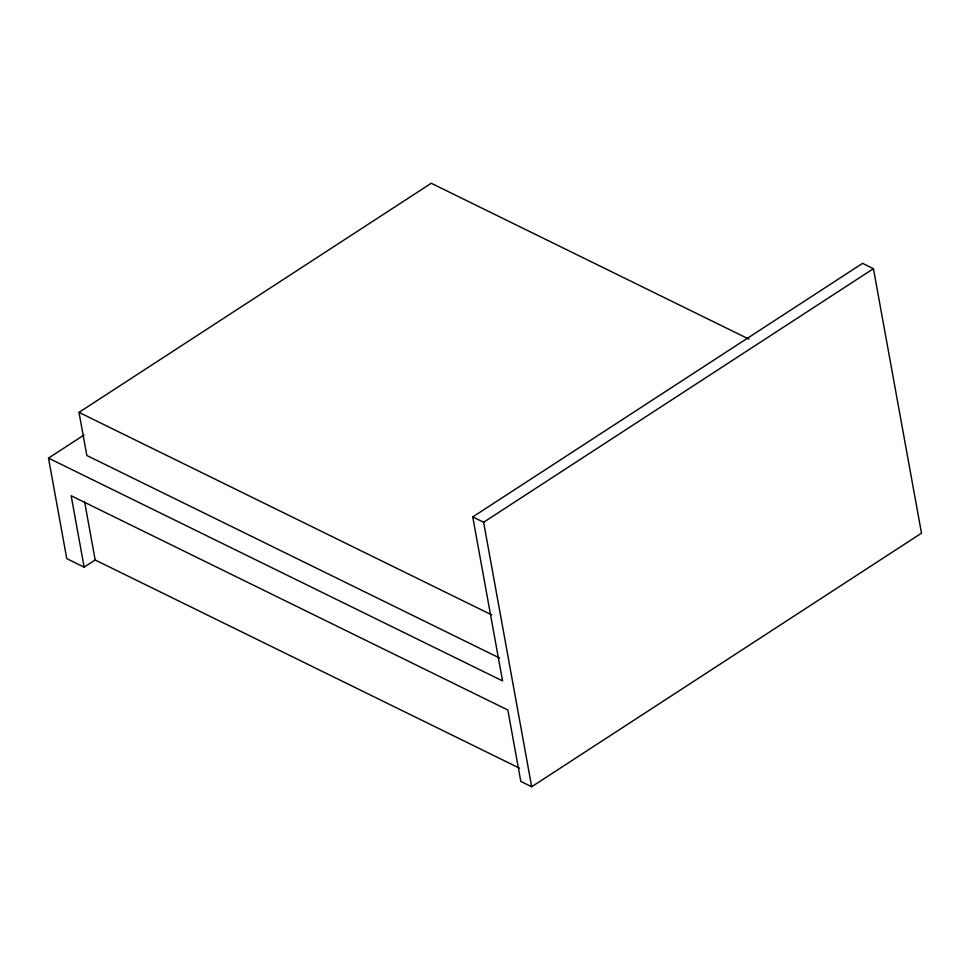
<?xml version="1.0" encoding="UTF-8"?>
<svg xmlns="http://www.w3.org/2000/svg" width="970" height="970" viewBox="0 0 970 970"><rect width="100%" height="100%" fill="white"/><g stroke="black" fill="none" stroke-linecap="round" stroke-linejoin="round"><path stroke-width="1.45" d="M499.611 658.036L86.839 455.5L79.006 412.383L431.25 183.257L748.973 339.148M519.605 768.228L95.181 559.981L84.147 567.159L66.76 558.635L48.5 458.119L84.05 434.996M48.5 458.119L502.557 680.916L472.754 516.925L862.572 263.355L873.436 268.678L921.5 533.173L531.681 786.743L520.817 781.42L507.843 710.004L71.162 495.743L84.147 567.159M472.754 516.925L483.618 522.26L873.436 268.678M79.006 412.383L491.778 614.919M483.618 522.26L531.681 786.743M84.632 501.951L95.181 559.981"/></g></svg>
